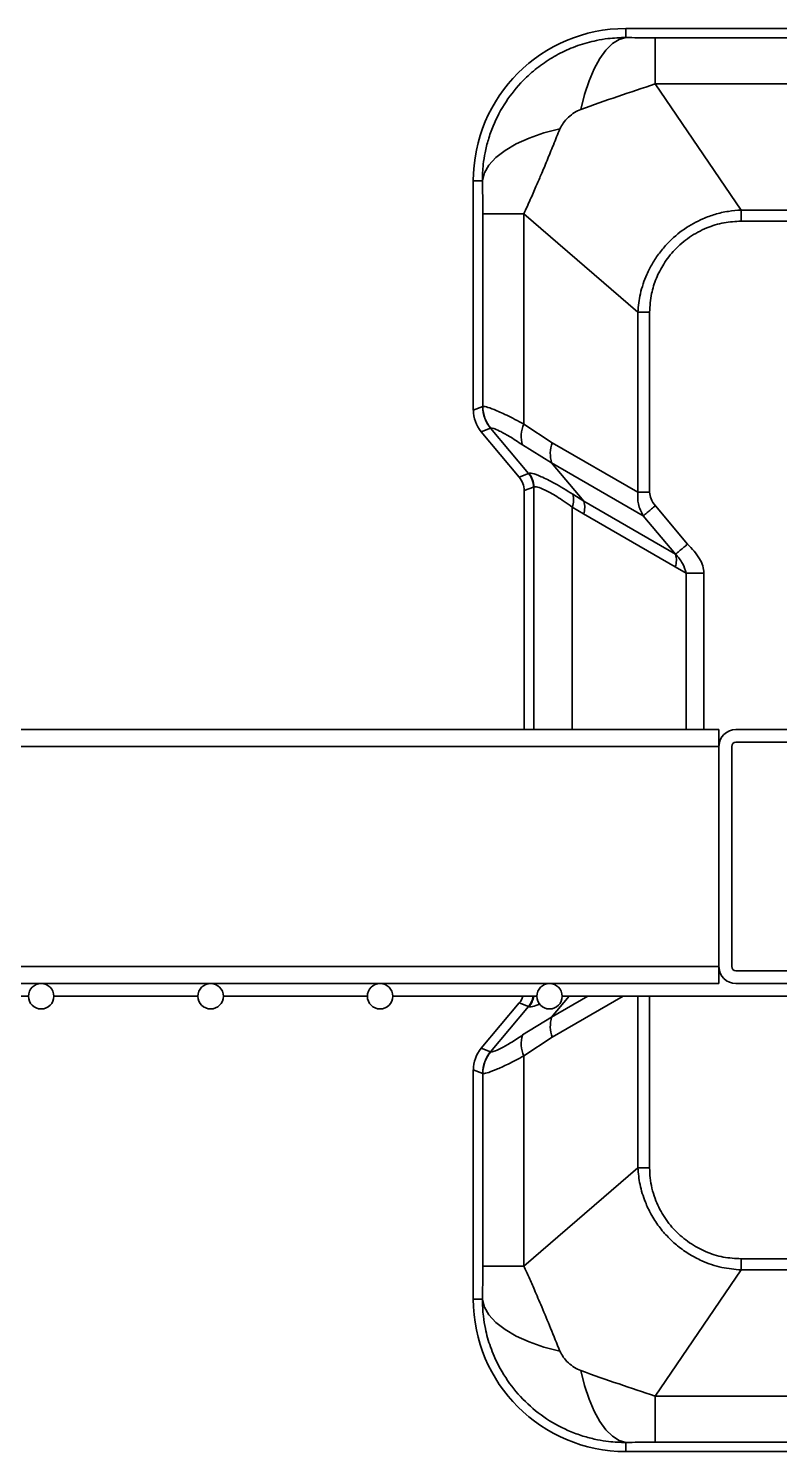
# Model space of a CAD drawing. Header units: millimetres. Extents: x 0 to 420, y 0 to 297.
# Drawn here: x 190.293 to 191.179, y 146.601 to 148.281 of the extents above; entities that cross this region are included whole.
import ezdxf

# ---------------------------------------------------------------- set-up
doc = ezdxf.new("R2010")
doc.units = ezdxf.units.MM

msp = doc.modelspace()

# ---------------------------------------------------------------- linework, layer by layer
at = {"color": 7, "linetype": 'Continuous', "lineweight": 35}
for p, q in [((191.2718, 148.2809), (190.9977, 148.2809)), ((190.9977, 148.2703), (190.9977, 148.2809)), ((191.0323, 148.2155), (191.0323, 148.2698)), ((191.0323, 148.2698), (191.2677, 148.2698)), ((191.1338, 148.0666), (191.0323, 148.2155)), ((191.2847, 148.2155), (191.0323, 148.2155)), ((190.8177, 148.1009), (190.8177, 147.8305)), ((190.8284, 148.1009), (190.8177, 148.1009)), ((190.8774, 148.0621), (190.8291, 148.0621)), ((190.8291, 147.8347), (190.8291, 148.0621)), ((191.0119, 147.946), (190.8774, 148.0621)), ((190.8774, 148.0621), (190.8774, 147.8138)), ((191.1338, 148.0534), (191.1338, 148.0666)), ((191.3403, 148.0666), (191.1338, 148.0666)), ((191.3403, 148.0534), (191.1338, 148.0534)), ((191.0258, 147.946), (191.0119, 147.946)), ((191.0119, 147.946), (191.0119, 147.7335)), ((191.0258, 147.946), (191.0258, 147.7335)), ((190.8288, 147.8345), (190.8177, 147.8305)), ((190.8288, 147.8345), (190.8291, 147.8347)), ((190.827, 147.8048), (190.8382, 147.8089)), ((190.8385, 147.809), (190.8382, 147.8089)), ((190.8382, 147.8089), (190.883, 147.7555)), ((190.8774, 147.8138), (190.9107, 147.7919)), ((190.827, 147.8048), (190.8719, 147.7514)), ((191.0119, 147.7335), (190.9107, 147.7919)), ((190.9102, 147.7681), (190.8759, 147.7892)), ((190.9102, 147.7681), (191.0184, 147.7056)), ((190.9482, 147.7227), (190.9102, 147.7681)), ((190.8719, 147.7514), (190.883, 147.7555)), ((190.8777, 147.7353), (190.8888, 147.7394)), ((190.883, 147.7555), (190.8834, 147.7557)), ((190.8893, 147.7397), (190.8888, 147.7394)), ((190.8893, 147.7397), (190.8893, 147.4534)), ((190.8777, 147.7353), (190.8777, 147.4534)), ((190.9351, 147.731), (190.9482, 147.7227)), ((191.0564, 147.6603), (190.9482, 147.7227)), ((191.0258, 147.7335), (191.0119, 147.7335)), ((190.9346, 147.7159), (190.9479, 147.7078)), ((190.9346, 147.4534), (190.9346, 147.7159)), ((190.9479, 147.7078), (191.0561, 147.6454)), ((191.0326, 147.7175), (191.0706, 147.6722)), ((191.0184, 147.7056), (191.0564, 147.6603)), ((191.0561, 147.6454), (191.069, 147.6379)), ((191.0899, 147.6379), (191.069, 147.6379)), ((191.069, 147.6379), (191.069, 147.4534)), ((191.0899, 147.6379), (191.0899, 147.4534)), ((191.1077, 147.4534), (189.5077, 147.4534)), ((191.1077, 147.4534), (191.1077, 147.4334)), ((191.1092, 147.4409), (191.1077, 147.4409)), ((191.1077, 147.4409), (191.1092, 147.4409)), ((191.2877, 147.4534), (191.1277, 147.4534)), ((191.2877, 147.4384), (191.1277, 147.4384)), ((191.1077, 147.4334), (189.5077, 147.4334)), ((191.1077, 147.4334), (191.1077, 147.1734)), ((191.1077, 147.4334), (191.1077, 147.1734)), ((191.1227, 147.4334), (191.1227, 147.1734)), ((191.1077, 147.1734), (189.5077, 147.1734)), ((191.1077, 147.1734), (191.1077, 147.1534)), ((191.1083, 147.1684), (191.1077, 147.1684)), ((191.1277, 147.1684), (191.2877, 147.1684)), ((191.1077, 147.1534), (189.5077, 147.1534)), ((191.1277, 147.1534), (191.2877, 147.1534)), ((190.1227, 147.1384), (190.2927, 147.1384)), ((190.3227, 147.1384), (190.4927, 147.1384)), ((190.5227, 147.1384), (190.6927, 147.1384)), ((190.7227, 147.1384), (190.8927, 147.1384)), ((190.9528, 147.1384), (190.9102, 147.1138)), ((190.9308, 147.1384), (190.9102, 147.1138)), ((190.9946, 147.1384), (190.9107, 147.09)), ((190.9227, 147.1384), (191.2077, 147.1384)), ((191.0119, 147.1384), (191.0119, 146.9359)), ((191.0258, 147.1384), (191.0258, 146.9359)), ((190.8719, 147.1305), (190.827, 147.0771)), ((190.883, 147.1264), (190.8382, 147.073)), ((190.883, 147.1264), (190.8719, 147.1305)), ((190.8834, 147.1261), (190.883, 147.1264)), ((190.9102, 147.1138), (190.8759, 147.0927)), ((190.9107, 147.09), (190.8774, 147.068)), ((190.8382, 147.073), (190.827, 147.0771)), ((190.8382, 147.073), (190.8385, 147.0729)), ((190.8774, 147.068), (190.8774, 146.8198)), ((190.8177, 147.0514), (190.8177, 146.7809)), ((190.8288, 147.0473), (190.8177, 147.0514)), ((190.8288, 147.0473), (190.8291, 147.0472)), ((190.8291, 146.8198), (190.8291, 147.0472)), ((191.0119, 146.9359), (190.8774, 146.8198)), ((191.0258, 146.9359), (191.0119, 146.9359)), ((191.1338, 146.8153), (191.0323, 146.6664)), ((191.1338, 146.8285), (191.1338, 146.8153)), ((191.1338, 146.8285), (191.3403, 146.8285)), ((191.1338, 146.8153), (191.3403, 146.8153)), ((190.8284, 146.7809), (190.8177, 146.7809)), ((191.0323, 146.6664), (191.2847, 146.6664)), ((191.0323, 146.6664), (191.0323, 146.6121)), ((190.9977, 146.6116), (190.9977, 146.6009)), ((190.9977, 146.6009), (191.2718, 146.6009)), ((191.2677, 146.6121), (191.0323, 146.6121))]:
    msp.add_line(p, q, dxfattribs=at)
at = {"color": 7, "linetype": 'Continuous', "lineweight": 35, "flags": 128}
for points in [[(190.9446, 148.1854), (190.9491, 148.203), (190.9544, 148.2191), (190.9605, 148.2333), (190.9671, 148.2455), (190.9743, 148.2555), (190.9819, 148.263), (190.9897, 148.2679), (190.9977, 148.2703)], [(190.92, 148.1626), (190.9011, 148.1576), (190.8838, 148.1516), (190.8684, 148.1447), (190.8552, 148.1369), (190.8444, 148.1285), (190.8362, 148.1196), (190.8309, 148.1104), (190.8284, 148.1009)], [(190.92, 146.7193), (190.9011, 146.7243), (190.8838, 146.7303), (190.8684, 146.7372), (190.8552, 146.745), (190.8444, 146.7534), (190.8362, 146.7623), (190.8309, 146.7715), (190.8284, 146.7809)], [(190.9446, 146.6965), (190.9491, 146.6789), (190.9544, 146.6628), (190.9605, 146.6485), (190.9671, 146.6363), (190.9743, 146.6264), (190.9819, 146.6189), (190.9897, 146.6139), (190.9977, 146.6116)]]:
    msp.add_lwpolyline(points, dxfattribs=at)
at = {"color": 7, "linetype": 'Continuous', "lineweight": 35}
for centre in [(190.3077, 147.1384), (190.5077, 147.1384), (190.7077, 147.1384), (190.9077, 147.1384)]:
    msp.add_circle(centre, 0.015, dxfattribs=at)
for centre, radius, start, end in [((190.9977, 148.1009), 0.18, 90, 180), ((190.8689, 147.8346), 0.0401, 180.0586, 219.9414), ((190.8691, 147.8348), 0.0401, 180.1269, 219.9924), ((190.9097, 147.7995), 0.0354, 156.1372, 196.9623), ((190.9487, 147.7791), 0.0401, 161.4836, 196.0343), ((190.8638, 147.7394), 0.025, 0.0586, 39.9414), ((190.8643, 147.7396), 0.025, 0.1661, 40.0321), ((190.912, 147.7243), 0.024, 339.6339, 16.2007), ((190.9241, 147.7158), 0.0251, 341.4836, 16.0343), ((191.0323, 147.6533), 0.0251, 341.4836, 16.0343), ((191.1277, 147.4334), 0.02, 90, 180), ((191.1277, 147.4334), 0.005, 90, 180), ((191.1277, 147.1734), 0.02, 180, 270), ((191.1277, 147.1734), 0.005, 180, 270), ((190.8638, 147.1425), 0.025, 320.0587, 350.6662), ((190.8643, 147.1423), 0.025, 319.9711, 351.2382), ((190.9487, 147.1027), 0.0401, 163.9657, 198.5164), ((190.9097, 147.0823), 0.0354, 163.0377, 203.8627), ((190.8689, 147.0473), 0.0401, 140.0586, 179.9414), ((190.8691, 147.0471), 0.0401, 140.0076, 179.8731), ((190.9977, 146.7809), 0.18, 180, 270)]:
    msp.add_arc(centre, radius, start, end, dxfattribs=at)
for centre, major_axis, start_param, end_param in [((190.8578, 147.8305), (0.0376, 0.0137), 2.793026, 3.49016), ((190.8527, 147.7353), (-0.0235, -0.0086), 2.793026, 3.49016), ((190.8527, 147.1466), (-0.0235, 0.0086), 2.793026, 3.160549), ((190.8578, 147.0514), (-0.0376, 0.0137), 5.934618, 6.631752)]:
    msp.add_ellipse(centre, major_axis=major_axis, ratio=0.998448, start_param=start_param, end_param=end_param, dxfattribs=at)
for points, knots in [([(190.8284, 148.1009), (190.8286, 148.1075), (190.8289, 148.1187), (190.8316, 148.1349), (190.8353, 148.15), (190.8426, 148.1706), (190.8554, 148.1948), (190.8737, 148.2175), (190.8926, 148.2344), (190.9106, 148.2468), (190.9271, 148.2553), (190.9411, 148.2607), (190.952, 148.2642), (190.9638, 148.267), (190.979, 148.2696), (190.9907, 148.27), (190.9977, 148.2703)], [0, 0, 0, 0, 0.073966, 0.126209, 0.185583, 0.248629, 0.372147, 0.493376, 0.574928, 0.656955, 0.739459, 0.783742, 0.826761, 0.868517, 0.920624, 1, 1, 1, 1]), ([(190.9977, 148.2703), (191.0025, 148.2702), (191.0109, 148.27), (191.0226, 148.2698), (191.0294, 148.2698), (191.0323, 148.2698)], [0, 0, 0, 0, 0.4261057, 0.7577704, 1, 1, 1, 1]), ([(191.0323, 148.2155), (191.0176, 148.2106), (190.9883, 148.2009), (190.9591, 148.1906), (190.9446, 148.1854)], [0, 0, 0, 0, 0.502691, 1, 1, 1, 1]), ([(190.9446, 148.1854), (190.9421, 148.1843), (190.9368, 148.1819), (190.9298, 148.1762), (190.9238, 148.1698), (190.9212, 148.1649), (190.92, 148.1626)], [0, 0, 0, 0, 0.242294, 0.509366, 0.771567, 1, 1, 1, 1]), ([(190.92, 148.1626), (190.9174, 148.1562), (190.9124, 148.1438), (190.9049, 148.1254), (190.8981, 148.109), (190.8914, 148.0935), (190.8846, 148.0781), (190.8799, 148.0676), (190.8774, 148.0621)], [0, 0, 0, 0, 0.191169, 0.37068, 0.538766, 0.672129, 0.825955, 1, 1, 1, 1]), ([(190.8291, 148.0621), (190.8291, 148.0625), (190.8291, 148.0661), (190.8289, 148.0795), (190.8286, 148.0917), (190.8284, 148.1009)], [0, 0, 0, 0, 0.030601, 0.265216, 1, 1, 1, 1]), ([(190.8291, 148.0642), (190.8291, 148.0637), (190.8292, 148.0629), (190.8292, 148.0623), (190.8293, 148.0621), (190.8293, 148.0621)], [0, 0, 0, 0, 0.56153, 0.792581, 1, 1, 1, 1]), ([(191.1338, 148.0666), (191.1288, 148.0662), (191.1184, 148.0654), (191.1032, 148.0618), (191.0855, 148.0554), (191.0662, 148.0447), (191.0493, 148.0303), (191.0372, 148.0161), (191.029, 148.0037), (191.0209, 147.9878), (191.0142, 147.9686), (191.0126, 147.9533), (191.0119, 147.946)], [0, 0, 0, 0, 0.080728, 0.166845, 0.247263, 0.380655, 0.517772, 0.598864, 0.677745, 0.754478, 0.883127, 1, 1, 1, 1]), ([(191.1338, 148.0534), (191.1271, 148.053), (191.1132, 148.0523), (191.0924, 148.0458), (191.0759, 148.0369), (191.0637, 148.0276), (191.053, 148.0174), (191.0424, 148.0038), (191.0333, 147.9862), (191.0271, 147.967), (191.0263, 147.9533), (191.0258, 147.946)], [0, 0, 0, 0, 0.120461, 0.246403, 0.382818, 0.450919, 0.519058, 0.644752, 0.756806, 0.869265, 1, 1, 1, 1]), ([(190.8291, 147.8347), (190.8301, 147.8347), (190.8321, 147.8348), (190.8419, 147.8312), (190.8566, 147.8249), (190.8703, 147.8176), (190.8774, 147.8138)], [0, 0, 0, 0, 0.239453, 0.47313, 0.728792, 1, 1, 1, 1]), ([(190.8759, 147.7892), (190.8705, 147.7929), (190.8599, 147.7999), (190.8485, 147.806), (190.8409, 147.8092), (190.8393, 147.8091), (190.8385, 147.809)], [0, 0, 0, 0, 0.270175, 0.525289, 0.759332, 1, 1, 1, 1]), ([(190.8834, 147.7557), (190.8844, 147.7559), (190.8866, 147.7563), (190.8972, 147.7524), (190.9135, 147.7445), (190.9278, 147.7356), (190.9351, 147.731)], [0, 0, 0, 0, 0.223119, 0.475931, 0.731471, 1, 1, 1, 1]), ([(190.9346, 147.7159), (190.9282, 147.7204), (190.916, 147.7289), (190.9021, 147.7364), (190.8924, 147.7404), (190.8903, 147.7399), (190.8893, 147.7397)], [0, 0, 0, 0, 0.267515, 0.511254, 0.753073, 1, 1, 1, 1]), ([(191.0119, 147.7335), (191.0117, 147.7287), (191.0114, 147.7187), (191.016, 147.7101), (191.0184, 147.7056)], [0, 0, 0, 0, 0.4733, 1, 1, 1, 1]), ([(191.0258, 147.7335), (191.0262, 147.7308), (191.027, 147.7249), (191.0306, 147.7201), (191.0326, 147.7175)], [0, 0, 0, 0, 0.448587, 1, 1, 1, 1]), ([(191.0326, 147.7175), (191.0311, 147.7163), (191.0281, 147.7137), (191.0239, 147.7102), (191.0204, 147.7073), (191.0191, 147.7061), (191.0184, 147.7056)], [0, 0, 0, 0, 0.244438, 0.500001, 0.755563, 1, 1, 1, 1]), ([(191.0706, 147.6722), (191.0691, 147.6709), (191.0661, 147.6684), (191.0619, 147.6649), (191.0585, 147.662), (191.0571, 147.6608), (191.0564, 147.6603)], [0, 0, 0, 0, 0.244437, 0.5, 0.755563, 1, 1, 1, 1]), ([(191.0706, 147.6722), (191.0758, 147.6667), (191.0831, 147.6591), (191.0891, 147.6468), (191.0896, 147.6408), (191.0899, 147.6379)], [0, 0, 0, 0, 0.554868, 0.787217, 1, 1, 1, 1]), ([(191.0564, 147.6603), (191.0595, 147.6567), (191.0652, 147.6501), (191.0678, 147.6418), (191.069, 147.6379)], [0, 0, 0, 0, 0.537276, 1, 1, 1, 1]), ([(190.896, 147.1294), (190.8929, 147.1281), (190.8861, 147.1254), (190.8844, 147.1259), (190.8834, 147.1261)], [0, 0, 0, 0, 0.454296, 1, 1, 1, 1]), ([(190.8385, 147.0729), (190.8394, 147.0728), (190.8413, 147.0727), (190.8499, 147.0766), (190.8613, 147.0828), (190.871, 147.0893), (190.8759, 147.0927)], [0, 0, 0, 0, 0.2671383, 0.5212201, 0.7559518, 1, 1, 1, 1]), ([(190.8774, 147.068), (190.871, 147.0646), (190.8584, 147.0579), (190.8435, 147.0513), (190.8326, 147.0472), (190.8303, 147.0472), (190.8291, 147.0472)], [0, 0, 0, 0, 0.245129, 0.480308, 0.739086, 1, 1, 1, 1]), ([(191.0119, 146.9359), (191.0125, 146.9293), (191.0139, 146.9155), (191.0197, 146.8972), (191.0274, 146.8806), (191.0364, 146.8666), (191.0472, 146.8541), (191.0593, 146.8429), (191.0726, 146.8336), (191.09, 146.8245), (191.1102, 146.8175), (191.1262, 146.816), (191.1338, 146.8153)], [0, 0, 0, 0, 0.105818, 0.221247, 0.303726, 0.397637, 0.486458, 0.56599, 0.660847, 0.744444, 0.877991, 1, 1, 1, 1]), ([(191.0258, 146.9359), (191.026, 146.9319), (191.0262, 146.9238), (191.0284, 146.9117), (191.033, 146.8965), (191.0415, 146.8791), (191.0554, 146.8614), (191.0724, 146.847), (191.0917, 146.8364), (191.1124, 146.8297), (191.1268, 146.8289), (191.1338, 146.8285)], [0, 0, 0, 0, 0.070722, 0.143758, 0.21913, 0.352151, 0.485358, 0.616819, 0.745052, 0.874872, 1, 1, 1, 1]), ([(190.8284, 146.7809), (190.8286, 146.7899), (190.8289, 146.8011), (190.829, 146.8139), (190.8291, 146.8178), (190.8291, 146.8193), (190.8291, 146.8198)], [0, 0, 0, 0, 0.712288, 0.891315, 0.960245, 1, 1, 1, 1]), ([(190.8293, 146.8198), (190.8293, 146.8197), (190.8292, 146.8196), (190.8292, 146.8189), (190.8291, 146.8182), (190.8291, 146.8176)], [0, 0, 0, 0, 0.207126, 0.438229, 1, 1, 1, 1]), ([(190.8774, 146.8198), (190.8707, 146.8198), (190.8571, 146.8198), (190.8424, 146.8198), (190.8322, 146.8198), (190.8301, 146.8198), (190.8291, 146.8198)], [0, 0, 0, 0, 0.247804, 0.5, 0.752196, 1, 1, 1, 1]), ([(190.8774, 146.8198), (190.8794, 146.8153), (190.8835, 146.8063), (190.8891, 146.7936), (190.8941, 146.782), (190.9006, 146.7669), (190.9093, 146.7457), (190.9163, 146.7284), (190.92, 146.7193)], [0, 0, 0, 0, 0.140816, 0.284488, 0.382285, 0.482496, 0.729213, 1, 1, 1, 1]), ([(190.9977, 146.6116), (190.9909, 146.6118), (190.9797, 146.6122), (190.9635, 146.6149), (190.9487, 146.6185), (190.9281, 146.6258), (190.9038, 146.6386), (190.8784, 146.6592), (190.8573, 146.6843), (190.8448, 146.7069), (190.8379, 146.7243), (190.8345, 146.7352), (190.8316, 146.7473), (190.829, 146.7625), (190.8286, 146.7741), (190.8284, 146.7809)], [0, 0, 0, 0, 0.076443, 0.126237, 0.185346, 0.248673, 0.371897, 0.493418, 0.615548, 0.739261, 0.783292, 0.826338, 0.868398, 0.923222, 1, 1, 1, 1]), ([(190.92, 146.7193), (190.9212, 146.717), (190.9238, 146.712), (190.9298, 146.7056), (190.9368, 146.7), (190.9421, 146.6976), (190.9446, 146.6965)], [0, 0, 0, 0, 0.228464, 0.490672, 0.757738, 1, 1, 1, 1]), ([(190.9446, 146.6965), (190.9596, 146.6911), (190.9889, 146.6808), (191.0181, 146.6711), (191.0323, 146.6664)], [0, 0, 0, 0, 0.513929, 1, 1, 1, 1]), ([(191.0323, 146.6121), (191.0296, 146.6121), (191.0229, 146.612), (191.0113, 146.6119), (191.0026, 146.6117), (190.9977, 146.6116)], [0, 0, 0, 0, 0.226599, 0.561025, 1, 1, 1, 1])]:
    msp.add_open_spline(points, degree=3, knots=knots, dxfattribs=at)

doc.saveas('drawing.dxf')
